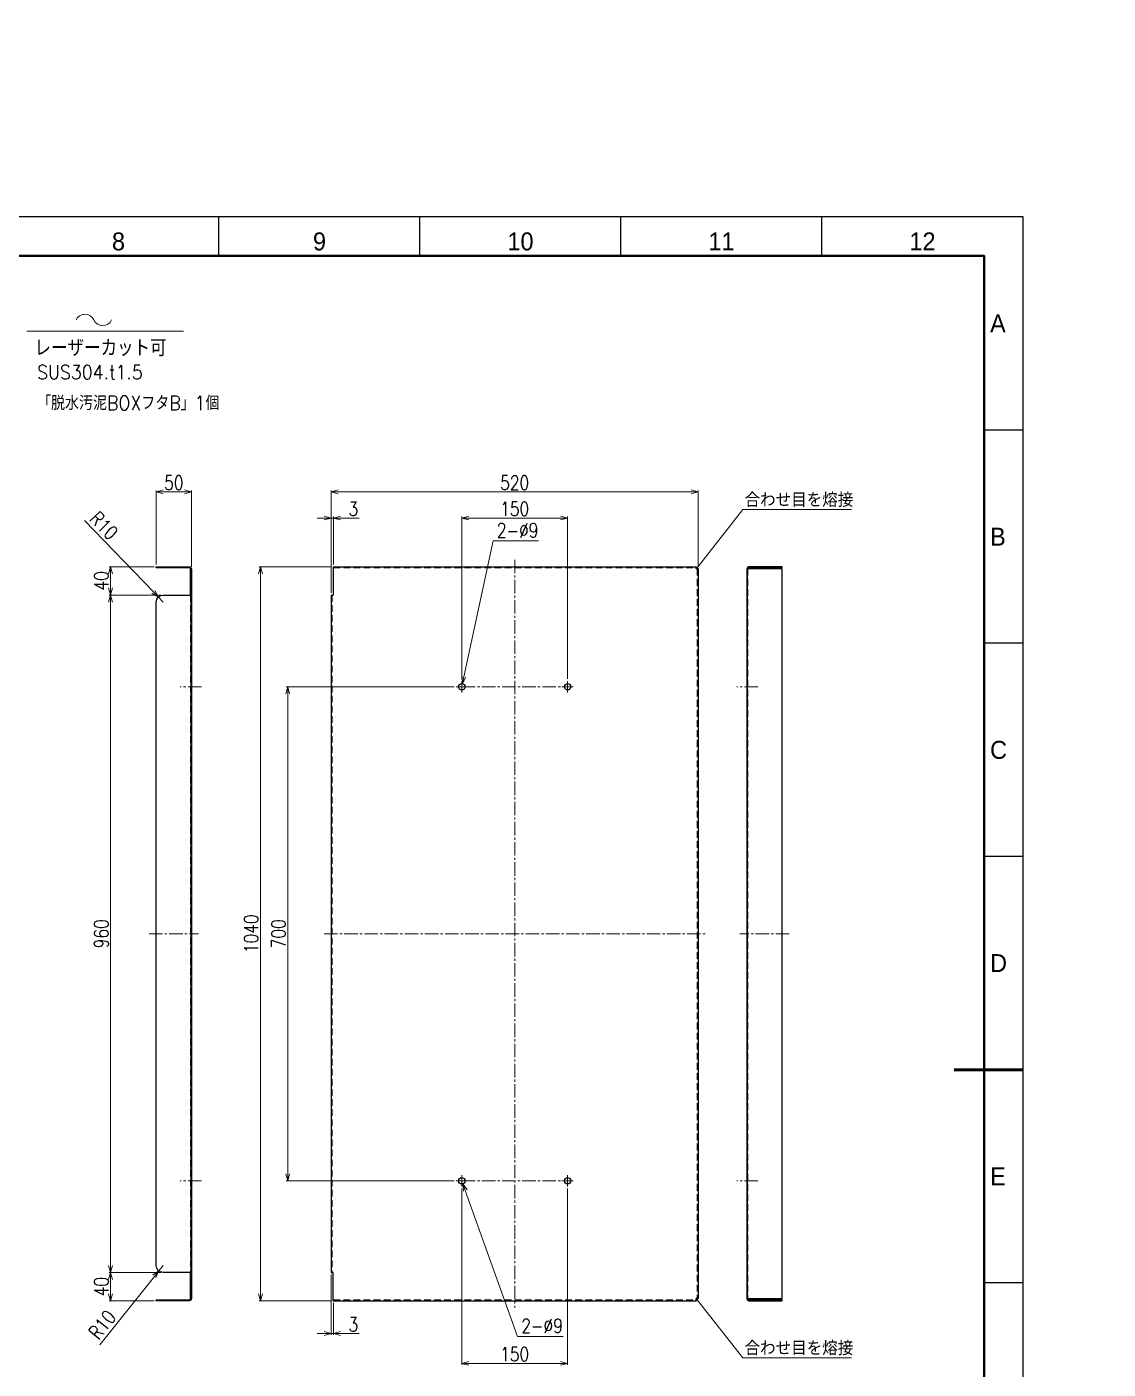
# Model space of a CAD drawing. Header units: millimetres. Extents: x 0 to 51411, y 0 to 16902.
# Drawn here: x 21453 to 22986, y 1409 to 3311 of the extents above; entities that cross this region are included whole.
import ezdxf
from ezdxf import colors
from ezdxf.entities.mleader import LeaderData, LeaderLine
from ezdxf.enums import TextEntityAlignment as Align
from ezdxf.math import Vec2, Vec3

# ---------------------------------------------------------------- set-up
doc = ezdxf.new("R2010")
doc.units = ezdxf.units.MM
doc.linetypes.add('CENTER2', pattern=[28.575, 19.05, -3.175, 3.175, -3.175])
doc.linetypes.add('HIDDEN2', pattern=[4.7625, 3.175, -1.5875])
for name, color, linetype, lineweight in [('01_外形線', 7, 'Continuous', 25), ('03_かくれ線', 6, 'HIDDEN2', 13), ('04_中心線', 1, 'CENTER2', 9), ('06_文字', 7, 'Continuous', 13), ('07_寸法線', 3, 'Continuous', 9), ('99_図枠', 7, 'Continuous', 40)]:
    doc.layers.add(name, color=color, linetype=linetype, lineweight=lineweight)
doc.layers.add('10_補助線', color=8, linetype='Continuous', lineweight=13, plot=False)
doc.styles.add('KSS_TXT', font='txt.shx', dxfattribs={"bigfont": 'extfont2.shx'})
doc.styles.get("Standard").update_dxf_attribs({"font": 'arial.ttf'})
doc.styles.add('寸法用', font='simplex.shx', dxfattribs={"width": 0.8, "bigfont": '@extfont2.shx'})
doc.styles.add('表題用', font='MS PGothic.ttf')
doc.dimstyles.new('機械製図用', dxfattribs={"dimtxt": 3.5, "dimasz": 3.5, "dimexe": 2, "dimexo": 0, "dimgap": 1.2, "dimtad": 1, "dimdsep": 46, "dimtxsty": '寸法用', "dimblk": 'OPEN30', "dimcen": 0, "dimclrd": 256, "dimclre": 256, "dimclrt": 7, "dimazin": 2, "dimtm": 1e-09, "dimtfac": 0.75, "dimtmove": 0, "dimatfit": 3, "dimldrblk": 'OPEN30', "dimfxl": 1, "dimlwd": -1, "dimlwe": -1, "dimarcsym": 0})
doc.dimstyles.new('機械製図用$3', dxfattribs={"dimtxt": 3.5, "dimasz": 3.5, "dimexe": 2, "dimexo": 0, "dimgap": 1.2, "dimtad": 1, "dimtih": 1, "dimtoh": 1, "dimdsep": 46, "dimtxsty": '寸法用', "dimblk": 'OPEN30', "dimcen": 0, "dimsd1": 1, "dimclrd": 256, "dimclre": 256, "dimclrt": 7, "dimazin": 2, "dimtm": 1e-09, "dimtfac": 0.75, "dimtofl": 0, "dimtmove": 0, "dimatfit": 3, "dimldrblk": 'OPEN30', "dimfxl": 1, "dimlwd": -1, "dimlwe": -1, "dimarcsym": 0})

# ---------------------------------------------------------------- blocks, each defined once
blk = doc.blocks.new('_Open30')
at = {"color": 0, "linetype": 'ByBlock', "lineweight": -2}
for p, q in [((-1, 0.27), (0, 0)), ((0, 0), (-1, -0.27)), ((0, 0), (-1, 0))]:
    blk.add_line(p, q, dxfattribs=at)
blk = doc.blocks.new('*D589')
at = {"layer": '07_寸法線', "transparency": 16777216}
for p, q in [((21884.6, 2508.9), (21884.6, 2654)), ((21894.6, 2652), (22394.6, 2652)), ((22404.6, 2545.9), (22404.6, 2654))]:
    blk.add_line(p, q, dxfattribs=at)
at = {"layer": 'Defpoints', "color": 0, "transparency": 16777216}
for p in [(22404.6, 2652), (22404.6, 2542.9), (21884.6, 2505.9)]:
    blk.add_point(p, dxfattribs=at)
at = {"layer": '07_寸法線', "transparency": 16777216, "xscale": 10, "yscale": 10, "zscale": 10, "rotation": 180}
blk.add_blockref('_Open30', (21884.6, 2652), dxfattribs=at)
at = {"layer": '07_寸法線', "transparency": 16777216, "xscale": 10, "yscale": 10, "zscale": 10}
blk.add_blockref('_Open30', (22404.6, 2652), dxfattribs=at)
at = {"layer": '07_寸法線', "color": 7, "transparency": 16777216, "insert": (22144.6, 2665), "char_height": 20, "attachment_point": 5, "style": '寸法用'}
blk.add_mtext('520', dxfattribs=at)
blk = doc.blocks.new('*D590')
at = {"layer": '07_寸法線', "transparency": 16777216}
for p, q in [((21884.6, 2545.9), (21782.3, 2545.9)), ((21784.3, 2535.9), (21784.3, 1515.9)), ((21884.6, 1505.9), (21782.3, 1505.9))]:
    blk.add_line(p, q, dxfattribs=at)
at = {"layer": 'Defpoints', "color": 0, "transparency": 16777216}
for p in [(21887.6, 2545.9), (21784.3, 1505.9), (21887.6, 1505.9)]:
    blk.add_point(p, dxfattribs=at)
at = {"layer": '07_寸法線', "transparency": 16777216, "xscale": 10, "yscale": 10, "zscale": 10}
for p, rotation in [((21784.3, 2545.9), 90), ((21784.3, 1505.9), 270)]:
    blk.add_blockref('_Open30', p, dxfattribs=dict(at, rotation=rotation))
at = {"layer": '07_寸法線', "color": 7, "transparency": 16777216, "insert": (21771.3, 2025.9), "char_height": 20, "attachment_point": 5, "rotation": 90, "style": '寸法用'}
blk.add_mtext('1040', dxfattribs=at)
blk = doc.blocks.new('*U585')
at = {"layer": '04_中心線', "color": 0, "linetype": 'CENTER2', "transparency": 16777216}
for p, q in [((-8, 0), (-0.9, 0)), ((0, 0.9), (0, 8)), ((0.9, 0), (8, 0)), ((0, -8), (0, -0.9))]:
    blk.add_line(p, q, dxfattribs=at)
at = {"layer": '04_中心線', "color": 0, "linetype": 'Continuous', "transparency": 16777216}
for p, q in [((-0.45, 0), (0.45, 0)), ((0, -0.45), (0, 0.45))]:
    blk.add_line(p, q, dxfattribs=at)
blk = doc.blocks.new('*U586')
at = {"layer": '04_中心線', "color": 0, "linetype": 'CENTER2', "transparency": 16777216}
for p, q in [((-8, 0), (-0.9, 0)), ((0, 0.9), (0, 8)), ((0.9, 0), (8, 0)), ((0, -8), (0, -0.9))]:
    blk.add_line(p, q, dxfattribs=at)
at = {"layer": '04_中心線', "color": 0, "linetype": 'Continuous', "transparency": 16777216}
for p, q in [((-0.45, 0), (0.45, 0)), ((0, -0.45), (0, 0.45))]:
    blk.add_line(p, q, dxfattribs=at)
blk = doc.blocks.new('*U587')
at = {"layer": '04_中心線', "color": 0, "linetype": 'CENTER2', "transparency": 16777216}
for p, q in [((-8, 0), (-0.9, 0)), ((0, 0.9), (0, 8)), ((0.9, 0), (8, 0)), ((0, -8), (0, -0.9))]:
    blk.add_line(p, q, dxfattribs=at)
at = {"layer": '04_中心線', "color": 0, "linetype": 'Continuous', "transparency": 16777216}
for p, q in [((-0.45, 0), (0.45, 0)), ((0, -0.45), (0, 0.45))]:
    blk.add_line(p, q, dxfattribs=at)
blk = doc.blocks.new('*U588')
at = {"layer": '04_中心線', "color": 0, "linetype": 'CENTER2', "transparency": 16777216}
for p, q in [((-8, 0), (-0.9, 0)), ((0, 0.9), (0, 8)), ((0.9, 0), (8, 0)), ((0, -8), (0, -0.9))]:
    blk.add_line(p, q, dxfattribs=at)
at = {"layer": '04_中心線', "color": 0, "linetype": 'Continuous', "transparency": 16777216}
for p, q in [((-0.45, 0), (0.45, 0)), ((0, -0.45), (0, 0.45))]:
    blk.add_line(p, q, dxfattribs=at)
blk = doc.blocks.new('*D591')
at = {"layer": '07_寸法線', "transparency": 16777216}
for p, q in [((22058.6, 2375.9), (21820.9, 2375.9)), ((21822.9, 2365.9), (21822.9, 1685.9)), ((22058.6, 1675.9), (21820.9, 1675.9))]:
    blk.add_line(p, q, dxfattribs=at)
at = {"layer": 'Defpoints', "color": 0, "transparency": 16777216}
for p in [(22061.6, 2375.9), (21822.9, 1675.9), (22061.6, 1675.9)]:
    blk.add_point(p, dxfattribs=at)
at = {"layer": '07_寸法線', "transparency": 16777216, "xscale": 10, "yscale": 10, "zscale": 10}
for p, rotation in [((21822.9, 2375.9), 90), ((21822.9, 1675.9), 270)]:
    blk.add_blockref('_Open30', p, dxfattribs=dict(at, rotation=rotation))
at = {"layer": '07_寸法線', "color": 7, "transparency": 16777216, "insert": (21809.9, 2025.9), "char_height": 20, "attachment_point": 5, "rotation": 90, "style": '寸法用'}
blk.add_mtext('700', dxfattribs=at)
blk = doc.blocks.new('*D592')
at = {"layer": '07_寸法線', "transparency": 16777216}
for p, q in [((21874.6, 2615), (21864.6, 2615)), ((21884.6, 2508.9), (21884.6, 2617)), ((21884.6, 2615), (21887.6, 2615)), ((21887.6, 2548.9), (21887.6, 2617)), ((21897.6, 2615), (21924.2, 2615))]:
    blk.add_line(p, q, dxfattribs=at)
at = {"layer": 'Defpoints', "color": 0, "transparency": 16777216}
for p in [(21887.6, 2615), (21887.6, 2545.9), (21884.6, 2505.9)]:
    blk.add_point(p, dxfattribs=at)
at = {"layer": '07_寸法線', "transparency": 16777216, "xscale": 10, "yscale": 10, "zscale": 10}
blk.add_blockref('_Open30', (21884.6, 2615), dxfattribs=at)
at = {"layer": '07_寸法線', "transparency": 16777216, "xscale": 10, "yscale": 10, "zscale": 10, "rotation": 180}
blk.add_blockref('_Open30', (21887.6, 2615), dxfattribs=at)
at = {"layer": '07_寸法線', "color": 7, "transparency": 16777216, "insert": (21915.9, 2628), "char_height": 20, "attachment_point": 5, "style": '寸法用'}
blk.add_mtext('3', dxfattribs=at)
blk = doc.blocks.new('*D593')
at = {"layer": '07_寸法線', "transparency": 16777216}
for p, q in [((21884.6, 1542.9), (21884.6, 1457.4)), ((21887.6, 1502.9), (21887.6, 1457.4)), ((21874.6, 1459.4), (21864.6, 1459.4)), ((21884.6, 1459.4), (21887.6, 1459.4)), ((21897.6, 1459.4), (21924.2, 1459.4))]:
    blk.add_line(p, q, dxfattribs=at)
at = {"layer": 'Defpoints', "color": 0, "transparency": 16777216}
for p in [(21884.6, 1545.9), (21887.6, 1505.9), (21887.6, 1459.4)]:
    blk.add_point(p, dxfattribs=at)
at = {"layer": '07_寸法線', "transparency": 16777216, "xscale": 10, "yscale": 10, "zscale": 10}
blk.add_blockref('_Open30', (21884.6, 1459.4), dxfattribs=at)
at = {"layer": '07_寸法線', "transparency": 16777216, "xscale": 10, "yscale": 10, "zscale": 10, "rotation": 180}
blk.add_blockref('_Open30', (21887.6, 1459.4), dxfattribs=at)
at = {"layer": '07_寸法線', "color": 7, "transparency": 16777216, "insert": (21915.9, 1472.4), "char_height": 20, "attachment_point": 5, "style": '寸法用'}
blk.add_mtext('3', dxfattribs=at)
blk = doc.blocks.new('*D594')
at = {"layer": '07_寸法線', "transparency": 16777216}
for p, q in [((22069.6, 2386.9), (22069.6, 2617)), ((22079.6, 2615), (22209.6, 2615)), ((22219.6, 2386.9), (22219.6, 2617))]:
    blk.add_line(p, q, dxfattribs=at)
at = {"layer": 'Defpoints', "color": 0, "transparency": 16777216}
for p in [(22219.6, 2615), (22069.6, 2383.9), (22219.6, 2383.9)]:
    blk.add_point(p, dxfattribs=at)
at = {"layer": '07_寸法線', "transparency": 16777216, "xscale": 10, "yscale": 10, "zscale": 10, "rotation": 180}
blk.add_blockref('_Open30', (22069.6, 2615), dxfattribs=at)
at = {"layer": '07_寸法線', "transparency": 16777216, "xscale": 10, "yscale": 10, "zscale": 10}
blk.add_blockref('_Open30', (22219.6, 2615), dxfattribs=at)
at = {"layer": '07_寸法線', "color": 7, "transparency": 16777216, "insert": (22144.6, 2628), "char_height": 20, "attachment_point": 5, "style": '寸法用'}
blk.add_mtext('150', dxfattribs=at)
blk = doc.blocks.new('*D793')
at = {"layer": '07_寸法線', "transparency": 16777216}
for p, q in [((21636.5, 2548.9), (21636.5, 2654)), ((21646.5, 2652), (21676.5, 2652)), ((21686.5, 2545.9), (21686.5, 2654))]:
    blk.add_line(p, q, dxfattribs=at)
at = {"layer": 'Defpoints', "color": 0, "transparency": 16777216}
for p in [(21686.5, 2652), (21636.5, 2545.9), (21686.5, 2542.9)]:
    blk.add_point(p, dxfattribs=at)
at = {"layer": '07_寸法線', "transparency": 16777216, "xscale": 10, "yscale": 10, "zscale": 10, "rotation": 180}
blk.add_blockref('_Open30', (21636.5, 2652), dxfattribs=at)
at = {"layer": '07_寸法線', "transparency": 16777216, "xscale": 10, "yscale": 10, "zscale": 10}
blk.add_blockref('_Open30', (21686.5, 2652), dxfattribs=at)
at = {"layer": '07_寸法線', "color": 7, "transparency": 16777216, "insert": (21661.5, 2665), "char_height": 20, "attachment_point": 5, "style": '寸法用'}
blk.add_mtext('50', dxfattribs=at)
blk = doc.blocks.new('*D794')
at = {"layer": '07_寸法線', "transparency": 16777216}
for p, q in [((21643.5, 2505.9), (21569.8, 2505.9)), ((21571.8, 1555.9), (21571.8, 2495.9)), ((21643.5, 1545.9), (21569.8, 1545.9))]:
    blk.add_line(p, q, dxfattribs=at)
at = {"layer": 'Defpoints', "color": 0, "transparency": 16777216}
for p in [(21571.8, 2505.9), (21646.5, 2505.9), (21646.5, 1545.9)]:
    blk.add_point(p, dxfattribs=at)
at = {"layer": '07_寸法線', "transparency": 16777216, "xscale": 10, "yscale": 10, "zscale": 10}
for p, rotation in [((21571.8, 2505.9), 90), ((21571.8, 1545.9), 270)]:
    blk.add_blockref('_Open30', p, dxfattribs=dict(at, rotation=rotation))
at = {"layer": '07_寸法線', "color": 7, "transparency": 16777216, "insert": (21558.8, 2025.9), "char_height": 20, "attachment_point": 5, "rotation": 90, "style": '寸法用'}
blk.add_mtext('960', dxfattribs=at)
blk = doc.blocks.new('*D795')
at = {"layer": '07_寸法線', "transparency": 16777216}
for p, q in [((21633.5, 2545.9), (21569.8, 2545.9)), ((21571.8, 2535.9), (21571.8, 2515.9)), ((21643.5, 2505.9), (21569.8, 2505.9))]:
    blk.add_line(p, q, dxfattribs=at)
at = {"layer": 'Defpoints', "color": 0, "transparency": 16777216}
for p in [(21636.5, 2545.9), (21571.8, 2505.9), (21646.5, 2505.9)]:
    blk.add_point(p, dxfattribs=at)
at = {"layer": '07_寸法線', "transparency": 16777216, "xscale": 10, "yscale": 10, "zscale": 10}
for p, rotation in [((21571.8, 2545.9), 90), ((21571.8, 2505.9), 270)]:
    blk.add_blockref('_Open30', p, dxfattribs=dict(at, rotation=rotation))
at = {"layer": '07_寸法線', "color": 7, "transparency": 16777216, "insert": (21558.8, 2525.9), "char_height": 20, "attachment_point": 5, "rotation": 90, "style": '寸法用'}
blk.add_mtext('40', dxfattribs=at)
blk = doc.blocks.new('*D796')
at = {"layer": '07_寸法線', "transparency": 16777216}
for p, q in [((21643.5, 1545.9), (21569.8, 1545.9)), ((21571.8, 1515.9), (21571.8, 1535.9)), ((21633.5, 1505.9), (21569.8, 1505.9))]:
    blk.add_line(p, q, dxfattribs=at)
at = {"layer": 'Defpoints', "color": 0, "transparency": 16777216}
for p in [(21571.8, 1545.9), (21646.5, 1545.9), (21636.5, 1505.9)]:
    blk.add_point(p, dxfattribs=at)
at = {"layer": '07_寸法線', "transparency": 16777216, "xscale": 10, "yscale": 10, "zscale": 10}
for p, rotation in [((21571.8, 1545.9), 90), ((21571.8, 1505.9), 270)]:
    blk.add_blockref('_Open30', p, dxfattribs=dict(at, rotation=rotation))
at = {"layer": '07_寸法線', "color": 7, "transparency": 16777216, "insert": (21558.8, 1525.9), "char_height": 20, "attachment_point": 5, "rotation": 90, "style": '寸法用'}
blk.add_mtext('40', dxfattribs=at)
blk = doc.blocks.new('*D797')
at = {"layer": '07_寸法線', "transparency": 16777216}
for p, q in [((21534.9, 2611.3), (21632.6, 2510.3)), ((21646.5, 2495.9), (21639.5, 2503.1))]:
    blk.add_line(p, q, dxfattribs=at)
at = {"layer": 'Defpoints', "color": 0, "transparency": 16777216}
for p in [(21639.5, 2503.1), (21646.5, 2495.9)]:
    blk.add_point(p, dxfattribs=at)
at = {"layer": '07_寸法線', "transparency": 16777216, "xscale": 10, "yscale": 10, "zscale": 10, "rotation": 314.0267239195611}
blk.add_blockref('_Open30', (21639.5, 2503.1), dxfattribs=at)
at = {"layer": '07_寸法線', "color": 7, "transparency": 16777216, "insert": (21562.6, 2604.2), "char_height": 20, "attachment_point": 5, "rotation": 314.0267, "style": '寸法用'}
blk.add_mtext('R10', dxfattribs=at)
blk = doc.blocks.new('*D798')
at = {"layer": '07_寸法線', "transparency": 16777216}
for p, q in [((21646.5, 1555.9), (21640.2, 1548.1)), ((21556.7, 1443.6), (21634, 1540.3))]:
    blk.add_line(p, q, dxfattribs=at)
at = {"layer": 'Defpoints', "color": 0, "transparency": 16777216}
for p in [(21640.2, 1548.1), (21646.5, 1555.9)]:
    blk.add_point(p, dxfattribs=at)
at = {"layer": '07_寸法線', "transparency": 16777216, "xscale": 10, "yscale": 10, "zscale": 10, "rotation": 51.35147877451127}
blk.add_blockref('_Open30', (21640.2, 1548.1), dxfattribs=at)
at = {"layer": '07_寸法線', "color": 7, "transparency": 16777216, "insert": (21560.2, 1472), "char_height": 20, "attachment_point": 5, "rotation": 51.3515, "style": '寸法用'}
blk.add_mtext('R10', dxfattribs=at)
blk = doc.blocks.new('*D799')
at = {"layer": '07_寸法線', "transparency": 16777216}
for p, q in [((22114, 2582.5), (22072.6, 2390.1)), ((22178.4, 2582.5), (22114, 2582.5))]:
    blk.add_line(p, q, dxfattribs=at)
at = {"layer": 'Defpoints', "color": 0, "transparency": 16777216}
for p in [(22070.5, 2380.3), (22068.6, 2371.5)]:
    blk.add_point(p, dxfattribs=at)
at = {"layer": '07_寸法線', "transparency": 16777216, "xscale": 10, "yscale": 10, "zscale": 10, "rotation": 257.8658870974788}
blk.add_blockref('_Open30', (22070.5, 2380.3), dxfattribs=at)
at = {"layer": '07_寸法線', "color": 7, "transparency": 16777216, "insert": (22148.7, 2597.5), "char_height": 20, "attachment_point": 5, "style": '寸法用'}
blk.add_mtext('2-∅9', dxfattribs=at)
blk = doc.blocks.new('*D800')
at = {"layer": '07_寸法線', "transparency": 16777216}
for p, q in [((22148.7, 1455.3), (22074.5, 1662.2)), ((22213.1, 1455.3), (22148.7, 1455.3))]:
    blk.add_line(p, q, dxfattribs=at)
at = {"layer": 'Defpoints', "color": 0, "transparency": 16777216}
for p in [(22068.1, 1680.1), (22071.1, 1671.6)]:
    blk.add_point(p, dxfattribs=at)
at = {"layer": '07_寸法線', "transparency": 16777216, "xscale": 10, "yscale": 10, "zscale": 10, "rotation": 109.7402164581238}
blk.add_blockref('_Open30', (22071.1, 1671.6), dxfattribs=at)
at = {"layer": '07_寸法線', "color": 7, "transparency": 16777216, "insert": (22183.4, 1470.3), "char_height": 20, "attachment_point": 5, "style": '寸法用'}
blk.add_mtext('2-∅9', dxfattribs=at)
blk = doc.blocks.new('*D801')
at = {"layer": '07_寸法線', "transparency": 16777216}
for p, q in [((22069.6, 1664.9), (22069.6, 1415.2)), ((22219.6, 1664.9), (22219.6, 1415.2)), ((22079.6, 1417.2), (22209.6, 1417.2))]:
    blk.add_line(p, q, dxfattribs=at)
at = {"layer": 'Defpoints', "color": 0, "transparency": 16777216}
for p in [(22069.6, 1667.9), (22219.6, 1667.9), (22219.6, 1417.2)]:
    blk.add_point(p, dxfattribs=at)
at = {"layer": '07_寸法線', "transparency": 16777216, "xscale": 10, "yscale": 10, "zscale": 10, "rotation": 180}
blk.add_blockref('_Open30', (22069.6, 1417.2), dxfattribs=at)
at = {"layer": '07_寸法線', "transparency": 16777216, "xscale": 10, "yscale": 10, "zscale": 10}
blk.add_blockref('_Open30', (22219.6, 1417.2), dxfattribs=at)
at = {"layer": '07_寸法線', "color": 7, "transparency": 16777216, "insert": (22144.6, 1430.2), "char_height": 20, "attachment_point": 5, "style": '寸法用'}
blk.add_mtext('150', dxfattribs=at)
blk = doc.blocks.new('p1ba05')
for centre, start, end in [((-2.95, 0.29), 24.2276, 155.5758), ((0, 1.62), 204.2276, 335.5758)]:
    blk.add_arc(centre, 1.62, start, end)
blk = doc.blocks.new('AM_BALLOON1')
at = {"transparency": 16777216}
blk.add_circle((0, 0), 5, dxfattribs=at)
blk.add_attdef('B_NUMBER', text='', height=3, dxfattribs=at).set_placement((0, 0), align=Align.MIDDLE_CENTER)
blk = doc.blocks.new('_OPEN')
at = {"color": 0, "linetype": 'ByBlock'}
for p, q in [((-1, 0.17), (0, 0)), ((0, 0), (-1, -0.17)), ((0, 0), (-1, 0))]:
    blk.add_line(p, q, dxfattribs=at)

msp = doc.modelspace()

# ---------------------------------------------------------------- linework, layer by layer
at = {"layer": '01_外形線'}
for p, q in [((21887.574, 2545.88), (21887.574, 2505.88)), ((21887.574, 2545.88), (22401.574, 2545.88)), ((22401.574, 2545.88), (22401.574, 2542.88)), ((22404.574, 2542.88), (22401.574, 2542.88)), ((22404.574, 2542.88), (22404.574, 1508.88)), ((21884.574, 2505.88), (21884.574, 1545.88)), ((21884.574, 2505.88), (21887.574, 2505.88)), ((21884.574, 1545.88), (21887.574, 1545.88)), ((21887.574, 1505.88), (21887.574, 1545.88)), ((21887.574, 1505.88), (21887.574, 1545.88)), ((21887.574, 1505.88), (22401.574, 1505.88)), ((22401.574, 1505.88), (22401.574, 1508.88)), ((22404.574, 1508.88), (22401.574, 1508.88))]:
    msp.add_line(p, q, dxfattribs=at)
for points in [[(21684.982, 2505.88), (21684.982, 2542.88, 0.41421356), (21683.482, 2544.38), (21636.482, 2544.38), (21636.482, 2545.88), (21683.482, 2545.88, -0.41421356), (21686.482, 2542.88), (21686.482, 1508.88, -0.41421356), (21683.482, 1505.88), (21636.482, 1505.88), (21636.482, 1507.38), (21683.482, 1507.38, 0.41421356), (21684.982, 1508.88), (21684.982, 1545.88)], [(22475.07, 2542.88, -0.41421356), (22476.57, 2544.38), (22523.57, 2544.38), (22523.57, 2545.88), (22476.57, 2545.88, 0.41421356), (22473.57, 2542.88), (22473.57, 1508.88, 0.41421356), (22476.57, 1505.88), (22523.57, 1505.88), (22523.57, 1507.38), (22476.57, 1507.38, -0.41421356), (22475.07, 1508.88)], [(21686.482, 1545.88), (21646.482, 1545.88, -0.41421356), (21636.482, 1555.88), (21636.482, 2495.88, -0.41421356), (21646.482, 2505.88), (21686.482, 2505.88)]]:
    msp.add_lwpolyline(points, format="xyb", dxfattribs=at)
for points in [[(22401.574, 2542.88), (22401.574, 2545.88), (22404.574, 2542.88), (22401.574, 2542.88)], [(22473.57, 1508.88), (22523.57, 1508.88), (22523.57, 2542.88), (22473.57, 2542.88)], [(22401.574, 1508.88), (22401.574, 1505.88), (22404.574, 1508.88), (22401.574, 1508.88)]]:
    msp.add_lwpolyline(points, dxfattribs=at)
for centre in [(22069.574, 2375.88), (22219.574, 2375.88), (22069.574, 1675.88), (22219.574, 1675.88)]:
    msp.add_circle(centre, 4.5, dxfattribs=at)
at = {"layer": '03_かくれ線', "ltscale": 3}
for p, q in [((21887.574, 2544.38), (22401.574, 2544.38)), ((22403.074, 2542.88), (22403.074, 1508.88)), ((22475.07, 2542.88), (22475.07, 1508.88)), ((21684.982, 2505.88), (21684.982, 1545.88)), ((21886.074, 2505.88), (21886.074, 1545.88)), ((21686.482, 2380.38), (21684.982, 2380.38)), ((22475.07, 2380.38), (22473.57, 2380.38)), ((21686.482, 2371.38), (21684.982, 2371.38)), ((22475.07, 2371.38), (22473.57, 2371.38)), ((21686.482, 1680.38), (21684.982, 1680.38)), ((22475.07, 1680.38), (22473.57, 1680.38)), ((21686.482, 1671.38), (21684.982, 1671.38)), ((22475.07, 1671.38), (22473.57, 1671.38)), ((21887.574, 1507.38), (22401.574, 1507.38))]:
    msp.add_line(p, q, dxfattribs=at)
at = {"layer": '04_中心線'}
for p, q in [((22144.574, 2555.88), (22144.574, 1495.88)), ((21700.732, 2375.88), (21670.732, 2375.88)), ((22069.574, 2375.88), (22219.574, 2375.88)), ((22489.32, 2375.88), (22459.32, 2375.88)), ((21626.482, 2025.88), (21696.482, 2025.88)), ((21874.574, 2025.88), (22414.574, 2025.88)), ((22533.57, 2025.88), (22463.57, 2025.88)), ((21700.732, 1675.88), (21670.732, 1675.88)), ((22069.574, 1675.88), (22219.574, 1675.88)), ((22489.32, 1675.88), (22459.32, 1675.88))]:
    msp.add_line(p, q, dxfattribs=at)
at = {"layer": '07_寸法線'}
for p, q in [((21453.316, 2879.769), (21675.083, 2879.769)), ((22467.768, 2626.886), (22403.074, 2544.38)), ((22467.768, 2626.886), (22621.866, 2626.886)), ((22467.768, 1424.873), (22403.074, 1507.38)), ((22467.768, 1424.873), (22621.866, 1424.873))]:
    msp.add_line(p, q, dxfattribs=at)
at = {"layer": '10_補助線'}
for p, q in [((21636.482, 2545.13), (21683.482, 2545.13)), ((21683.482, 2544.38), (21683.482, 2545.88)), ((21683.482, 2544.38), (21683.482, 2545.88)), ((21684.982, 2542.88), (21686.482, 2542.88)), ((21685.732, 1508.88), (21685.732, 2542.88)), ((22475.07, 2542.88), (22473.57, 2542.88)), ((22474.32, 1508.88), (22474.32, 2542.88)), ((22476.57, 2544.38), (22476.57, 2545.88)), ((22523.57, 2545.13), (22476.57, 2545.13)), ((21636.482, 1506.63), (21683.482, 1506.63)), ((21683.482, 1507.38), (21683.482, 1505.88)), ((21683.482, 1507.38), (21683.482, 1505.88)), ((21684.982, 1508.88), (21686.482, 1508.88)), ((22475.07, 1508.88), (22473.57, 1508.88)), ((22476.57, 1507.38), (22476.57, 1505.88)), ((22523.57, 1506.63), (22476.57, 1506.63))]:
    msp.add_line(p, q, dxfattribs=at)
for centre, start, end in [((21683.482, 2542.88), 0, 90), ((22476.57, 2542.88), 90, 180), ((21683.482, 1508.88), 270, 0), ((22476.57, 1508.88), 180, 270)]:
    msp.add_arc(centre, 2.25, start, end, dxfattribs=at)
at = {"layer": '99_図枠', "lineweight": 25}
for p, q in [((21725.568, 2986.574), (21725.568, 3041.731)), ((22010.391, 2986.574), (22010.391, 3041.731)), ((22010.391, 2986.574), (22010.391, 3041.731)), ((22295.214, 2986.574), (22295.214, 3041.731)), ((22580.037, 2986.574), (22580.037, 3041.731)), ((22864.86, 2739.615), (22809.703, 2739.615)), ((22864.86, 2437.499), (22809.703, 2437.499)), ((22864.86, 2135.384), (22809.703, 2135.384)), ((22864.86, 1531.152), (22809.703, 1531.152))]:
    msp.add_line(p, q, dxfattribs=at)
at = {"layer": '99_図枠', "lineweight": 53}
msp.add_line((22864.86, 1833.268), (22767.275, 1833.268), dxfattribs=at)
at = {"layer": '99_図枠'}
msp.add_lwpolyline([(19612.286, 679.962), (22809.703, 679.962), (22809.703, 2986.574), (19612.286, 2986.574)], close=True, dxfattribs=at)
at = {"layer": 'Defpoints'}
msp.add_lwpolyline([(19446.984, 625.051), (22864.86, 625.051), (22864.86, 3041.731), (19446.984, 3041.731)], close=True, dxfattribs=at)

# ---------------------------------------------------------------- block references
at = {"layer": '04_中心線', "linetype": 'CENTER2'}
for name, p in [('*U586', (22069.574, 2375.88)), ('*U585', (22219.574, 2375.88)), ('*U588', (22069.574, 1675.88)), ('*U587', (22219.574, 1675.88))]:
    msp.add_blockref(name, p, dxfattribs=at)
at = {"layer": '07_寸法線', "xscale": 8.50448454545454, "yscale": 8.50448454545454, "zscale": 8.50448454545454}
msp.add_blockref('p1ba05', (21560.734, 2887.523), dxfattribs=at)

# ---------------------------------------------------------------- texts
at = {"layer": '06_文字', "color": 3, "style": 'KSS_TXT', "width": 0.9}
for s, height, p in [('レーザーカット可', 23.625, (21464.196, 2844.187)), ('SUS304.t1.5', 20, (21467.836, 2811.516)), ('「脱水汚泥BOXフタB」1個', 20, (21467.836, 2767.917))]:
    msp.add_text(s, height=height, dxfattribs=at).set_placement(p)
at = {"layer": '07_寸法線', "color": 3, "style": 'KSS_TXT'}
for p in [(22470.383, 2630.66), (22470.383, 1428.647)]:
    msp.add_text('合わせ目を熔接', height=20, dxfattribs=at).set_placement(p)
at = {"layer": '99_図枠', "lineweight": 13, "style": '表題用'}
for s, height, p in [('8', 25.457, (21583.157, 2986.574)), ('9', 25.457, (21867.98, 2986.574)), ('10', 25.4571, (22152.803, 2986.574)), ('11', 25.4571, (22437.626, 2986.574)), ('12', 25.4571, (22722.449, 2986.574))]:
    msp.add_text(s, height=height, dxfattribs=at).set_placement(p, align=Align.BOTTOM_CENTER)
for s, p in [('A', (22818.189, 2890.673)), ('B', (22818.189, 2588.557)), ('C', (22818.189, 2286.442)), ('D', (22818.189, 1984.326)), ('E', (22818.189, 1682.21))]:
    msp.add_text(s, height=25.457, dxfattribs=at).set_placement(p, align=Align.MIDDLE_LEFT)

# ---------------------------------------------------------------- dimensions: what is measured, and where the dimension line sits
at = {"layer": '07_寸法線'}
for base, p1, p2, picture, middle in [((21686.482, 2651.974), (21636.482, 2545.88), (21686.482, 2542.88), '*D793', (21661.482, 2664.974)), ((22404.574, 2651.974), (21884.574, 2505.88), (22404.574, 2542.88), '*D589', (22144.574, 2664.974)), ((21887.574, 2614.962), (21884.574, 2505.88), (21887.574, 2545.88), '*D592', (21915.907, 2627.962)), ((22219.574, 2614.962), (22069.574, 2383.88), (22219.574, 2383.88), '*D594', (22144.574, 2627.962)), ((22219.574, 1417.171), (22069.574, 1667.88), (22219.574, 1667.88), '*D801', (22144.574, 1430.171)), ((21887.574, 1459.408), (21884.574, 1545.88), (21887.574, 1505.88), '*D593', (21915.907, 1472.408))]:
    dim = msp.add_linear_dim(base=base, p1=p1, p2=p2, dimstyle='機械製図用', override={"dimtxt": 20, "dimasz": 10, "dimexo": 3, "dimgap": 3}, dxfattribs=at)
    dim.commit()
    dim.dimension.update_dxf_attribs({"geometry": picture, "text_midpoint": middle})
for center, mpoint, picture, middle in [((21646.482, 2495.88), (21639.532, 2503.07), '*D797', (21551.853, 2593.779)), ((21646.482, 1555.88), (21640.236, 1548.07), '*D798', (21571.923, 1462.644))]:
    dim = msp.add_radius_dim(center=center, mpoint=mpoint, dimstyle='機械製図用', override={"dimtxt": 20, "dimasz": 10, "dimgap": 5}, dxfattribs=at)
    dim.commit()
    dim.dimension.update_dxf_attribs({"geometry": picture, "text_midpoint": middle, "dimtype": 164})
for p1, p2, picture, middle in [((22068.628, 2371.48), (22070.52, 2380.279), '*D799', (22148.711, 2582.493)), ((22068.054, 1680.115), (22071.094, 1671.644), '*D800', (22183.425, 1455.346))]:
    dim = msp.add_diameter_dim_2p(p1=p1, p2=p2, text='2-<>', dimstyle='機械製図用$3', override={"dimtxt": 20, "dimasz": 10, "dimgap": 5}, dxfattribs=at)
    dim.commit()
    dim.dimension.update_dxf_attribs({"geometry": picture, "text_midpoint": middle, "dimtype": 163})
for base, p1, p2, angle, picture, middle in [((21571.83, 2505.88), (21636.482, 2545.88), (21646.482, 2505.88), 90, '*D795', (21558.83, 2525.88)), ((21784.311, 1505.88), (21887.574, 2545.88), (21887.574, 1505.88), 90, '*D590', (21771.311, 2025.88)), ((21571.83, 2505.88), (21646.482, 1545.88), (21646.482, 2505.88), 90, '*D794', (21558.83, 2025.88)), ((21822.922, 1675.88), (22061.574, 2375.88), (22061.574, 1675.88), 90, '*D591', (21809.922, 2025.88)), ((21571.83, 1545.88), (21636.482, 1505.88), (21646.482, 1545.88), 270, '*D796', (21558.83, 1525.88))]:
    dim = msp.add_linear_dim(base=base, p1=p1, p2=p2, angle=angle, dimstyle='機械製図用', override={"dimtxt": 20, "dimasz": 10, "dimexo": 3, "dimgap": 3}, dxfattribs=at)
    dim.commit()
    dim.dimension.update_dxf_attribs({"geometry": picture, "text_midpoint": middle})

# ---------------------------------------------------------------- leaders
ml = msp.add_multileader_block('Standard', dxfattribs=at)
ml.set_content('AM_BALLOON1', color=256, scale=7.08707045)
ml.set_attribute('B_NUMBER', '28', width=0)
ml.set_leader_properties(color=256, linetype='ByLayer', lineweight=-1)
ml.set_arrow_properties(name='OPEN')
ml.build(insert=Vec2(0, 0))
ml.multileader.update_dxf_attribs({"leader_type": 0, "has_dogleg": 0, "text_right_attachment_type": 6, "dogleg_length": 0, "arrow_head_size": 3.544, "scale": 2.5, "block_connection_type": 1})
ctx = ml.context
ctx.base_point, ctx.scale, ctx.char_height, ctx.arrow_head_size, ctx.landing_gap_size, ctx.plane_origin = Vec3(32779.868, 3275.518), 2.5, 7.087, 3.544, 3.544, Vec3(32779.868, 3275.518)
ctx.right_attachment, ctx.attachment_type = 6, 1
notes = []
notes.append((ctx, [(0, (0, 0, 0), (0, 0), (1, 0), 1, [])]))
ctx.block.insert = Vec3(32779.868, 3275.518)
ml = msp.add_multileader_block('Standard', dxfattribs=at)
ml.set_content('AM_BALLOON1', color=256, scale=7.08707045)
ml.set_attribute('B_NUMBER', '29', width=0)
ml.set_leader_properties(color=256, linetype='ByLayer', lineweight=-1)
ml.set_arrow_properties(name='OPEN')
ml.build(insert=Vec2(0, 0))
ml.multileader.update_dxf_attribs({"leader_type": 0, "has_dogleg": 0, "text_right_attachment_type": 6, "dogleg_length": 0, "arrow_head_size": 3.544, "scale": 2.5, "block_connection_type": 1})
ctx = ml.context
ctx.base_point, ctx.scale, ctx.char_height, ctx.arrow_head_size, ctx.landing_gap_size, ctx.plane_origin = Vec3(34667.768, 3275.518), 2.5, 7.087, 3.544, 3.544, Vec3(34667.768, 3275.518)
ctx.right_attachment, ctx.attachment_type = 6, 1
notes.append((ctx, [(0, (0, 0, 0), (0, 0), (1, 0), 1, [])]))
ctx.block.insert = Vec3(34667.768, 3275.518)
ml = msp.add_multileader_block('Standard', dxfattribs=at)
ml.set_content('AM_BALLOON1', color=256, scale=7.08707045)
ml.set_attribute('B_NUMBER', '27', width=0)
ml.set_leader_properties(color=256, linetype='ByLayer', lineweight=-1)
ml.set_arrow_properties(name='OPEN')
ml.build(insert=Vec2(0, 0))
ml.multileader.update_dxf_attribs({"leader_type": 0, "has_dogleg": 0, "text_right_attachment_type": 6, "dogleg_length": 0, "arrow_head_size": 3.544, "scale": 2.5, "block_connection_type": 1})
ctx = ml.context
ctx.base_point, ctx.scale, ctx.char_height, ctx.arrow_head_size, ctx.landing_gap_size, ctx.plane_origin = Vec3(30037.828, 2881.684), 2.5, 7.087, 3.544, 3.544, Vec3(30037.828, 2881.684)
ctx.right_attachment, ctx.attachment_type = 6, 1
notes.append((ctx, [(0, (0, 0, 0), (0, 0), (1, 0), 1, [])]))
ctx.block.insert = Vec3(30037.828, 2881.684)
ml = msp.add_multileader_block('Standard', dxfattribs=at)
ml.set_content('AM_BALLOON1', color=256, scale=7.08707045)
ml.set_attribute('B_NUMBER', '26', width=0)
ml.set_leader_properties(color=256, linetype='ByLayer', lineweight=-1)
ml.set_arrow_properties(name='OPEN')
ml.build(insert=Vec2(0, 0))
ml.multileader.update_dxf_attribs({"leader_type": 0, "has_dogleg": 0, "text_right_attachment_type": 6, "dogleg_length": 0, "arrow_head_size": 3.544, "scale": 2.5, "block_connection_type": 1})
ctx = ml.context
ctx.base_point, ctx.scale, ctx.char_height, ctx.arrow_head_size, ctx.landing_gap_size, ctx.plane_origin = Vec3(28646.004, 2598.075), 2.5, 7.087, 3.544, 3.544, Vec3(28646.004, 2598.075)
ctx.right_attachment, ctx.attachment_type = 6, 1
notes.append((ctx, [(0, (0, 0, 0), (0, 0), (1, 0), 1, [])]))
ctx.block.insert = Vec3(28646.004, 2598.075)
ml = msp.add_multileader_block('Standard', dxfattribs=at)
ml.set_content('AM_BALLOON1', color=256, scale=5.62465909)
ml.set_attribute('B_NUMBER', '20', width=0)
ml.set_leader_properties(color=256, linetype='ByLayer', lineweight=-1)
ml.set_arrow_properties(name='OPEN')
ml.build(insert=Vec2(0, 0))
ml.multileader.update_dxf_attribs({"leader_type": 0, "has_dogleg": 0, "text_right_attachment_type": 6, "dogleg_length": 0, "arrow_head_size": 2.812, "scale": 2.5, "block_connection_type": 1})
ctx = ml.context
ctx.base_point, ctx.scale, ctx.char_height, ctx.arrow_head_size, ctx.landing_gap_size, ctx.plane_origin = Vec3(25957.692, 2209.708), 2.5, 5.625, 2.812, 2.812, Vec3(25957.692, 2209.708)
ctx.right_attachment, ctx.attachment_type = 6, 1
notes.append((ctx, [(0, (0, 0, 0), (0, 0), (1, 0), 1, [])]))
ctx.block.insert = Vec3(25957.692, 2209.708)
ml = msp.add_multileader_block('Standard', dxfattribs=at)
ml.set_content('AM_BALLOON1', color=256, scale=5.62465909)
ml.set_attribute('B_NUMBER', '23', width=0)
ml.set_leader_properties(color=256, linetype='ByLayer', lineweight=-1)
ml.set_arrow_properties(name='OPEN')
ml.build(insert=Vec2(0, 0))
ml.multileader.update_dxf_attribs({"leader_type": 0, "has_dogleg": 0, "text_right_attachment_type": 6, "dogleg_length": 0, "arrow_head_size": 2.812, "scale": 2.5, "block_connection_type": 1})
ctx = ml.context
ctx.base_point, ctx.scale, ctx.char_height, ctx.arrow_head_size, ctx.landing_gap_size, ctx.plane_origin = Vec3(27229.911, 2209.708), 2.5, 5.625, 2.812, 2.812, Vec3(27229.911, 2209.708)
ctx.right_attachment, ctx.attachment_type = 6, 1
notes.append((ctx, [(0, (0, 0, 0), (0, 0), (1, 0), 1, [])]))
ctx.block.insert = Vec3(27229.911, 2209.708)
ml = msp.add_multileader_block('Standard', dxfattribs=at)
ml.set_content('AM_BALLOON1', color=256, scale=5.62465909)
ml.set_attribute('B_NUMBER', '19', width=0)
ml.set_leader_properties(color=256, linetype='ByLayer', lineweight=-1)
ml.set_arrow_properties(name='OPEN')
ml.build(insert=Vec2(0, 0))
ml.multileader.update_dxf_attribs({"leader_type": 0, "has_dogleg": 0, "text_right_attachment_type": 6, "dogleg_length": 0, "arrow_head_size": 2.812, "scale": 2.5, "block_connection_type": 1})
ctx = ml.context
ctx.base_point, ctx.scale, ctx.char_height, ctx.arrow_head_size, ctx.landing_gap_size, ctx.plane_origin = Vec3(23368.24, 2177.394), 2.5, 5.625, 2.812, 2.812, Vec3(23368.24, 2177.394)
ctx.right_attachment, ctx.attachment_type = 6, 1
notes.append((ctx, [(0, (0, 0, 0), (0, 0), (1, 0), 1, [])]))
ctx.block.insert = Vec3(23368.24, 2177.394)
ml = msp.add_multileader_block('Standard', dxfattribs=at)
ml.set_content('AM_BALLOON1', color=256, scale=4.99969697)
ml.set_attribute('B_NUMBER', '30', width=0)
ml.set_leader_properties(color=256, linetype='ByLayer', lineweight=-1)
ml.set_arrow_properties(name='OPEN')
ml.build(insert=Vec2(0, 0))
ml.multileader.update_dxf_attribs({"leader_type": 0, "has_dogleg": 0, "text_right_attachment_type": 6, "dogleg_length": 0, "arrow_head_size": 2.5, "scale": 2.5, "block_connection_type": 1})
ctx = ml.context
ctx.base_point, ctx.scale, ctx.char_height, ctx.arrow_head_size, ctx.landing_gap_size, ctx.plane_origin = Vec3(36368.352, 1874.031), 2.5, 5, 2.5, 2.5, Vec3(36368.352, 1874.031)
ctx.right_attachment, ctx.attachment_type = 6, 1
notes.append((ctx, [(0, (0, 0, 0), (0, 0), (1, 0), 1, [])]))
ctx.block.insert = Vec3(36368.352, 1874.031)
ml = msp.add_multileader_block('Standard', dxfattribs=at)
ml.set_content('AM_BALLOON1', color=256, scale=4.99969697)
ml.set_attribute('B_NUMBER', '31', width=0)
ml.set_leader_properties(color=256, linetype='ByLayer', lineweight=-1)
ml.set_arrow_properties(name='OPEN')
ml.build(insert=Vec2(0, 0))
ml.multileader.update_dxf_attribs({"leader_type": 0, "has_dogleg": 0, "text_right_attachment_type": 6, "dogleg_length": 0, "arrow_head_size": 2.5, "scale": 2.5, "block_connection_type": 1})
ctx = ml.context
ctx.base_point, ctx.scale, ctx.char_height, ctx.arrow_head_size, ctx.landing_gap_size, ctx.plane_origin = Vec3(37494.708, 1874.031), 2.5, 5, 2.5, 2.5, Vec3(37494.708, 1874.031)
ctx.right_attachment, ctx.attachment_type = 6, 1
notes.append((ctx, [(0, (0, 0, 0), (0, 0), (1, 0), 1, [])]))
ctx.block.insert = Vec3(37494.708, 1874.031)
ml = msp.add_multileader_block('Standard', dxfattribs=at)
ml.set_content('AM_BALLOON1', color=256, scale=5.62465909)
ml.set_attribute('B_NUMBER', '21', width=0)
ml.set_leader_properties(color=256, linetype='ByLayer', lineweight=-1)
ml.set_arrow_properties(name='OPEN')
ml.build(insert=Vec2(0, 0))
ml.multileader.update_dxf_attribs({"leader_type": 0, "has_dogleg": 0, "text_right_attachment_type": 6, "dogleg_length": 0, "arrow_head_size": 2.812, "scale": 2.5, "block_connection_type": 1})
ctx = ml.context
ctx.base_point, ctx.scale, ctx.char_height, ctx.arrow_head_size, ctx.landing_gap_size, ctx.plane_origin = Vec3(25957.692, 1752.745), 2.5, 5.625, 2.812, 2.812, Vec3(25957.692, 1752.745)
ctx.right_attachment, ctx.attachment_type = 6, 1
notes.append((ctx, [(0, (0, 0, 0), (0, 0), (1, 0), 1, [])]))
ctx.block.insert = Vec3(25957.692, 1752.745)
ml = msp.add_multileader_block('Standard', dxfattribs=at)
ml.set_content('AM_BALLOON1', color=256, scale=5.62465909)
ml.set_attribute('B_NUMBER', '24', width=0)
ml.set_leader_properties(color=256, linetype='ByLayer', lineweight=-1)
ml.set_arrow_properties(name='OPEN')
ml.build(insert=Vec2(0, 0))
ml.multileader.update_dxf_attribs({"leader_type": 0, "has_dogleg": 0, "text_right_attachment_type": 6, "dogleg_length": 0, "arrow_head_size": 2.812, "scale": 2.5, "block_connection_type": 1})
ctx = ml.context
ctx.base_point, ctx.scale, ctx.char_height, ctx.arrow_head_size, ctx.landing_gap_size, ctx.plane_origin = Vec3(27229.911, 1649.936), 2.5, 5.625, 2.812, 2.812, Vec3(27229.911, 1649.936)
ctx.right_attachment, ctx.attachment_type = 6, 1
notes.append((ctx, [(0, (0, 0, 0), (0, 0), (1, 0), 1, [])]))
ctx.block.insert = Vec3(27229.911, 1649.936)
ml = msp.add_multileader_block('Standard', dxfattribs=at)
ml.set_content('AM_BALLOON1', color=256, scale=3.49978788)
ml.set_attribute('B_NUMBER', '1', width=0)
ml.set_leader_properties(color=256, linetype='ByLayer', lineweight=-1)
ml.set_arrow_properties(name='OPEN')
ml.build(insert=Vec2(0, 0))
ml.multileader.update_dxf_attribs({"leader_type": 0, "has_dogleg": 0, "text_right_attachment_type": 6, "dogleg_length": 0, "arrow_head_size": 1.75, "scale": 2.5, "block_connection_type": 1})
ctx = ml.context
ctx.base_point, ctx.scale, ctx.char_height, ctx.arrow_head_size, ctx.landing_gap_size, ctx.plane_origin = Vec3(43910.767, 1565.525), 2.5, 3.5, 1.75, 1.75, Vec3(43910.767, 1565.525)
ctx.right_attachment, ctx.attachment_type = 6, 1
notes.append((ctx, [(0, (0, 0, 0), (0, 0), (1, 0), 1, [])]))
ctx.block.insert = Vec3(43910.767, 1565.525)
for ctx, leaders in notes:
    for number, flags, end, landing, length, lines in leaders:
        leader = LeaderData()
        leader.index, (leader.has_last_leader_line, leader.has_dogleg_vector, leader.attachment_direction) = number, flags
        leader.last_leader_point, leader.dogleg_vector, leader.dogleg_length = Vec3(end), Vec3(landing), length
        for number, points, colour, breaks in lines:
            line = LeaderLine()
            line.index, line.vertices, line.color, line.breaks = number, Vec3.list(points), colors.encode_raw_color(colour), breaks
            leader.lines.append(line)
        ctx.leaders.append(leader)

doc.saveas('drawing.dxf')
